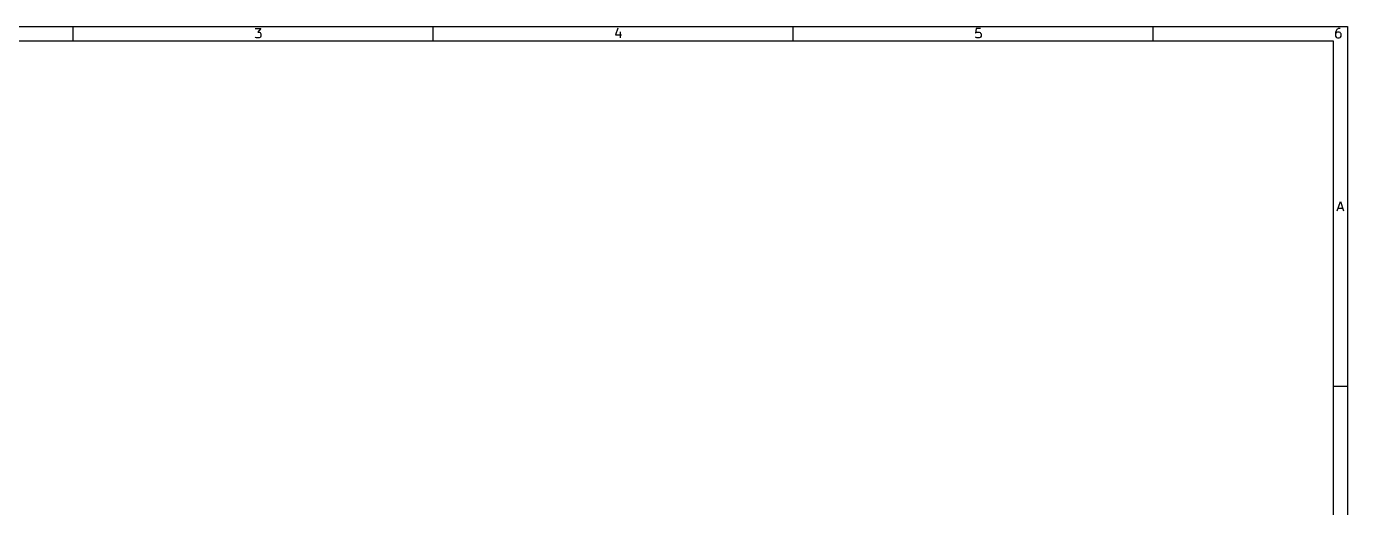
# Model space of a CAD drawing. Extents: x 10 to 287, y -200 to -10.
# Drawn here: x 103.5 to 287, y -76.8 to -10 of the extents above; entities that cross this region are included whole.
import ezdxf

# ---------------------------------------------------------------- set-up
doc = ezdxf.new("R2010")
doc.units = 0
doc.layers.add('BLACK', color=7, linetype='CONTINUOUS')

msp = doc.modelspace()

# ---------------------------------------------------------------- linework, layer by layer
at = {"layer": 'BLACK', "linetype": 'CONTINUOUS'}
for p, q in [((10, -10), (287.0022, -10)), ((110, -12), (110, -10)), ((135.284398, -10.293604), (136.08916, -10.293604)), ((136.08916, -10.293604), (135.655826, -10.788842)), ((135.655826, -10.788842), (135.841541, -10.788842)), ((135.841541, -10.788842), (135.96535, -10.850747)), ((135.96535, -10.850747), (136.027255, -10.912652)), ((136.027255, -10.912652), (136.08916, -11.036461)), ((160, -12), (160, -10)), ((185.655826, -10.2317), (185.346303, -11.160271)), ((185.96535, -10.726938), (185.96535, -11.593604)), ((210, -12), (210, -10)), ((235.408207, -10.293604), (235.346303, -10.912652)), ((235.346303, -10.912652), (235.408207, -10.850747)), ((236.027255, -10.293604), (235.408207, -10.293604)), ((235.408207, -10.850747), (235.532017, -10.788842)), ((235.532017, -10.788842), (235.841541, -10.788842)), ((235.841541, -10.788842), (235.96535, -10.850747)), ((235.96535, -10.850747), (236.027255, -10.912652)), ((236.027255, -10.912652), (236.08916, -11.036461)), ((260, -12), (260, -10)), ((285.408207, -10.603128), (285.346303, -10.850747)), ((285.346303, -10.850747), (285.346303, -11.345985)), ((285.408207, -10.912652), (285.346303, -11.036461)), ((285.532017, -10.417414), (285.408207, -10.603128)), ((285.470112, -10.850747), (285.408207, -10.912652)), ((285.593922, -10.788842), (285.470112, -10.850747)), ((285.593922, -10.355509), (285.532017, -10.417414)), ((285.717731, -10.293604), (285.593922, -10.355509)), ((285.841541, -10.788842), (285.593922, -10.788842)), ((285.96535, -10.293604), (285.717731, -10.293604)), ((285.96535, -10.850747), (285.841541, -10.788842)), ((286.027255, -10.912652), (285.96535, -10.850747)), ((286.08916, -11.036461), (286.027255, -10.912652)), ((287.0022, -10), (287.0022, -200.0072)), ((12, -12), (285.0022, -12)), ((135.346303, -11.5317), (135.284398, -11.469795)), ((135.470112, -11.593604), (135.346303, -11.5317)), ((135.841541, -11.593604), (135.470112, -11.593604)), ((135.96535, -11.5317), (135.841541, -11.593604)), ((136.027255, -11.469795), (135.96535, -11.5317)), ((136.08916, -11.345985), (136.027255, -11.469795)), ((136.08916, -11.036461), (136.08916, -11.345985)), ((185.346303, -11.160271), (186.151064, -11.160271)), ((235.408207, -11.5317), (235.346303, -11.469795)), ((235.532017, -11.593604), (235.408207, -11.5317)), ((235.841541, -11.593604), (235.532017, -11.593604)), ((235.96535, -11.5317), (235.841541, -11.593604)), ((236.027255, -11.469795), (235.96535, -11.5317)), ((236.08916, -11.345985), (236.027255, -11.469795)), ((236.08916, -11.036461), (236.08916, -11.345985)), ((285.0022, -12), (285.0022, -198.0072)), ((285.346303, -11.345985), (285.408207, -11.469795)), ((285.408207, -11.469795), (285.470112, -11.5317)), ((285.470112, -11.5317), (285.593922, -11.593604)), ((285.593922, -11.593604), (285.841541, -11.593604)), ((285.841541, -11.593604), (285.96535, -11.5317)), ((285.96535, -11.5317), (286.027255, -11.469795)), ((286.027255, -11.469795), (286.08916, -11.345985)), ((286.08916, -11.345985), (286.08916, -11.036461)), ((285.568866, -35.593604), (286.002199, -34.293604)), ((286.002199, -34.293604), (286.435533, -35.593604)), ((285.692676, -35.222176), (286.311723, -35.222176)), ((287.0022, -60), (285.0022, -60))]:
    msp.add_line(p, q, dxfattribs=at)

doc.saveas('drawing.dxf')
